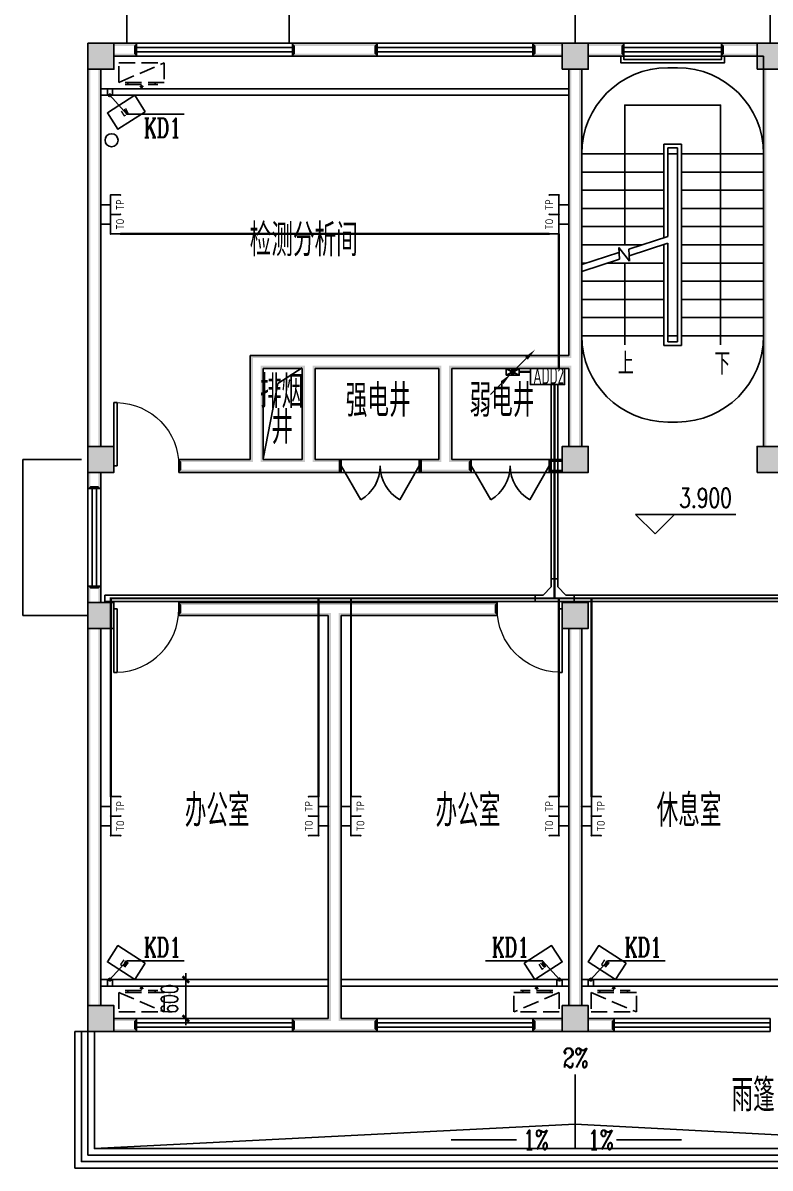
# Model space of a CAD drawing. Extents: x 6250600 to 6678662, y -692028 to -290561.
# Drawn here: x 6490730 to 6502230, y -453028 to -435415 of the extents above; entities that cross this region are included whole.
import ezdxf
from ezdxf.enums import TextEntityAlignment as Align

# ---------------------------------------------------------------- set-up
doc = ezdxf.new("R2010")
doc.units = 0
doc.header["$LTSCALE"] = 1000
doc.header["$MEASUREMENT"] = 0
doc.linetypes.add('DASH', pattern=[0.35, 0.25, -0.1])
doc.layers.get('0').update_dxf_attribs({"linetype": 'CONTINUOUS'})
doc.layers.get('Defpoints').update_dxf_attribs({"linetype": 'CONTINUOUS'})
for name, color, linetype in [('CABLETRAY', 4, 'CONTINUOUS'), ('EQUIP-通讯', 3, 'CONTINUOUS'), ('LWIRE', 4, 'CONTINUOUS'), ('PUB_HATCH', 8, 'CONTINUOUS'), ('TEL_TAB', 7, 'CONTINUOUS'), ('建筑底图', 251, 'CONTINUOUS'), ('电信', 7, 'CONTINUOUS')]:
    doc.layers.add(name, color=color, linetype=linetype)
doc.styles.add('_TCH_AXIS', font='COMPLEX', dxfattribs={"bigfont": 'GBCBIG'})
doc.styles.add('_TCH_DIM', font='SIMPLEX', dxfattribs={"bigfont": 'GBCBIG'})
doc.styles.add('_TCH_DIM_T3_T3', font='SIMPLEX', dxfattribs={"width": 0.705882, "bigfont": 'GBCBIG'})
doc.styles.add('_TCH_LABEL', font='COMPLEX', dxfattribs={"bigfont": 'GBCBIG'})
doc.styles.add('_TEL_DIM', font='sceie.shx', dxfattribs={"width": 0.8, "height": 3.5, "bigfont": 'sceic.shx'})
doc.styles.add('DIM_FONT', font='SIMPLEX', dxfattribs={"width": 0.7, "bigfont": 'GBCBIG'})
doc.styles.add('sceic', font='sceie.shx', dxfattribs={"width": 0.8, "bigfont": 'sceic.shx'})
doc.styles.add('schuco', font='sceie.shx', dxfattribs={"width": 0.7, "bigfont": 'sceic.shx'})
doc.styles.get("Standard").update_dxf_attribs({"font": 'GBENOR', "bigfont": 'GBCBIG'})
doc.dimstyles.new('_TCH_ARCH&&100$TCH&&100', dxfattribs={"dimtxt": 252.875, "dimasz": 100, "dimexe": 250, "dimexo": 300, "dimgap": 122.3125, "dimtad": 1, "dimdec": 0, "dimzin": 0, "dimdsep": 46, "dimtxsty": '_TCH_DIM_T3_T3', "dimblk": 'ARCHTICK', "dimcen": 0.09, "dimclrt": 7, "dimazin": 2, "dimtfac": 1, "dimtdec": 0, "dimtix": 1, "dimtmove": 2, "dimatfit": 3, "dimfxl": 0, "dimtolj": 1, "dimtzin": 0, "dimarcsym": 0})

# ---------------------------------------------------------------- blocks, each defined once
blk = doc.blocks.new('$equip$00001847')
for p, q in [((-0.5, 0.499), (-0.5, 0.999)), ((0.5, 0.999), (0.5, 0.499)), ((0.5, 0.499), (-0.5, 0.499)), ((0, 0.5), (0, 0))]:
    blk.add_line(p, q)
for p in [(-0.5, 0.999), (0.5, 0.999), (-0.5, 0.499), (0, 0), (0.5, 0.499)]:
    blk.add_point(p)
at = {"color": 7, "style": '_TEL_DIM'}
blk.add_attdef('$TEXT$', text='', height=0.4, dxfattribs=at).set_placement((0, 0.999), align=Align.MIDDLE_CENTER)
at = {"color": 7, "style": '_TEL_DIM', "flags": 1}
blk.add_attdef('A', text='', height=0.00002, dxfattribs=at).set_placement((0, 0), align=Align.MIDDLE_CENTER)
blk = doc.blocks.new('$equip$00001867')
for p, q in [((-0.5, 0.499), (-0.5, 0.999)), ((0.5, 0.999), (0.5, 0.499)), ((0.5, 0.499), (-0.5, 0.499)), ((0, 0.5), (0, 0))]:
    blk.add_line(p, q)
for p in [(-0.5, 0.999), (0.5, 0.999), (-0.5, 0.499), (0, 0), (0.5, 0.499)]:
    blk.add_point(p)
at = {"color": 7, "style": '_TEL_DIM'}
blk.add_attdef('$TEXT$', text='', height=0.4, dxfattribs=at).set_placement((0, 0.999), align=Align.MIDDLE_CENTER)
at = {"color": 7, "style": '_TEL_DIM', "flags": 1}
blk.add_attdef('A', text='', height=0.00002, dxfattribs=at).set_placement((0, 0), align=Align.MIDDLE_CENTER)
blk = doc.blocks.new('$TelecSys$00000081')
for p, q in [((0.104, 0.104), (0.104, 0.104)), ((-1.15, -1.15), (-0.55, -0.55)), ((-0.104, -0.104), (-0.104, -0.104))]:
    blk.add_line(p, q)
at = {"const_width": 0.142}
blk.add_lwpolyline([(0.071, 0, 1), (-0.071, 0, 1)], format="xyb", close=True, dxfattribs=at)
blk.add_solid([(-0.62, -0.48), (-0.48, -0.62), (-0.1, -0.1)])
at = {"width": 0.8, "flags": 9}
blk.add_attdef('A', (0, 0), '', height=0.00002, rotation=180, dxfattribs=at)
blk = doc.blocks.new('$TelecSys$00000079')
for p, q in [((0.7, 0.7), (0, 0)), ((0.104, 0.104), (0.104, 0.104)), ((-0.104, -0.104), (-0.104, -0.104))]:
    blk.add_line(p, q)
at = {"const_width": 0.142}
blk.add_lwpolyline([(-0.071, 0, 1), (0.071, 0, 1)], format="xyb", close=True, dxfattribs=at)
blk.add_solid([(0.63, 0.77), (0.77, 0.63), (1.15, 1.15)])
at = {"width": 0.8, "flags": 9}
blk.add_attdef('A', (0, 0), '', height=0.00002, dxfattribs=at)
blk = doc.blocks.new('A$C2E081725')
at = {"linetype": 'DASH'}
for p, q in [((700, 94), (0, 394)), ((600, 64), (100, 64)), ((138, 94), (138, 64)), ((350, 8), (327, 39)), ((350, 49), (350, 0)), ((350, 8), (373, 39)), ((563, 94), (563, 64))]:
    blk.add_line(p, q, dxfattribs=at)
blk.add_lwpolyline([(0, 394), (0, 94), (700, 94), (700, 394)], close=True, dxfattribs=at)
blk = doc.blocks.new('_ArchTick')
at = {"color": 0, "linetype": 'ByBlock', "const_width": 0.4}
blk.add_lwpolyline([(-0.5, -0.5), (0.5, 0.5)], dxfattribs=at)
blk = doc.blocks.new('*D460')
at = {"layer": 'Defpoints', "color": 0, "transparency": 16777216}
for p in [(6492964, -450128), (6493236, -450128), (6492964, -450728)]:
    blk.add_point(p, dxfattribs=at)
at = {"layer": '建筑底图', "color": 0, "lineweight": -2, "transparency": 16777216}
for p, q in [((6493236, -450128), (6493236, -450028)), ((6493236, -450728), (6493236, -450128)), ((6493264, -450128), (6493486, -450128)), ((6493236, -450728), (6493236, -450828)), ((6493264, -450728), (6493486, -450728))]:
    blk.add_line(p, q, dxfattribs=at)
at = {"layer": '建筑底图', "color": 0, "lineweight": -2, "transparency": 16777216, "xscale": 100, "yscale": 100, "zscale": 100}
for p, rotation in [((6493236, -450128), 270), ((6493236, -450728), 90)]:
    blk.add_blockref('_ArchTick', p, dxfattribs=dict(at, rotation=rotation))
at = {"layer": '建筑底图', "color": 7, "transparency": 16777216, "insert": (6492987, -450428), "char_height": 252.9, "attachment_point": 5, "rotation": 90, "style": '_TCH_DIM_T3_T3'}
blk.add_mtext('\\A1;600', dxfattribs=at)
blk = doc.blocks.new('$TCHSYS$WIN2D')
for p, q in [((-0.5, 0.5), (0.5, 0.5)), ((-0.5, 0.5), (-0.5, -0.5)), ((0.5, 0.5), (0.5, -0.5)), ((0.5, 0.167), (-0.5, 0.167)), ((0.5, -0.167), (-0.5, -0.167)), ((-0.5, -0.5), (0.5, -0.5))]:
    blk.add_line(p, q)
blk = doc.blocks.new('_FZH')
blk.add_lwpolyline([(-0.5, -0.5), (0.5, -0.5), (0.5, 0.5), (-0.5, 0.5)], close=True)
at = {"layer": 'PUB_HATCH'}
blk.add_solid([(-0.5, -0.5), (0.5, -0.5), (-0.5, 0.5), (0.5, 0.5)], dxfattribs=at)
blk = doc.blocks.new('$WINLIB2D$00000001')
at = {"color": 0}
for points in [[(-0.5, 0.5), (-0.5, -0.5)], [(-0.5, 0.5), (0.5, 0.5)], [(0.5, -0.5), (0.5, 0.5)], [(0.5, 0.1667), (-0.5, 0.1667)], [(0.5, -0.1667), (-0.5, -0.1667)], [(-0.5, -0.5), (0.5, -0.5)]]:
    blk.add_lwpolyline(points, dxfattribs=at)
blk = doc.blocks.new('$DorLib2D$00000231')
at = {"color": 0}
for p, q in [((-0.5, 0), (-0.25, 0.433)), ((0.5, 0), (0.25, 0.433))]:
    blk.add_line(p, q, dxfattribs=at)
for centre, start, end in [((-0.5, 0), 0, 60), ((0.5, 0), 120, 180)]:
    blk.add_arc(centre, 0.5, start, end, dxfattribs=at)
blk = doc.blocks.new('$DorLib2D$00000001')
for p, q in [((0.45, 0.975), (0.5, 0.975)), ((0.45, 0), (0.45, 0.975)), ((0.5, 0), (0.5, 0.975)), ((0.5, 0), (0.45, 0))]:
    blk.add_line(p, q)
at = {"lineweight": 13}
blk.add_arc((0.475, 0), 0.975, 91.4693, 180, dxfattribs=at)

msp = doc.modelspace()

# ---------------------------------------------------------------- hatches: boundary and pattern name
at = {"layer": '建筑底图'}
for points in [[(6492129.9, -435728.5), (6491729.9, -435728.5), (6491769.9, -435768.5), (6492089.9, -435768.5)], [(6491729.9, -435728.5), (6491729.9, -436128.5), (6491769.9, -436088.5), (6491769.9, -435768.5)], [(6492129.9, -436128.5), (6492129.9, -435728.5), (6492089.9, -435768.5), (6492089.9, -436088.5)], [(6492129.9, -435728.5), (6492129.9, -435768.5), (6492439.9, -435768.5), (6492479.9, -435728.5)], [(6492479.9, -435928.5), (6492479.9, -435728.5), (6492439.9, -435768.5), (6492439.9, -435888.5)], [(6496180.2, -435728.5), (6494879.9, -435728.5), (6494919.9, -435768.5), (6496140.2, -435768.5)], [(6494879.9, -435728.5), (6494879.9, -435928.5), (6494919.9, -435888.5), (6494919.9, -435768.5)], [(6496180.2, -435928.5), (6496180.2, -435728.5), (6496140.2, -435768.5), (6496140.2, -435888.5)], [(6499029.9, -435768.5), (6499029.9, -435728.5), (6498580.2, -435728.5), (6498620.2, -435768.5)], [(6498580.2, -435728.5), (6498580.2, -435928.5), (6498620.2, -435888.5), (6498620.2, -435768.5)], [(6499429.9, -435728.5), (6499029.9, -435728.5), (6499069.9, -435768.5), (6499389.9, -435768.5)], [(6499029.9, -435728.5), (6499029.9, -436128.5), (6499069.9, -436088.5), (6499069.9, -435768.5)], [(6499429.9, -436128.5), (6499429.9, -435728.5), (6499389.9, -435768.5), (6499389.9, -436088.5)], [(6499429.9, -435728.5), (6499429.9, -435768.5), (6499939.9, -435768.5), (6499979.9, -435728.5)], [(6499979.9, -435928.5), (6499979.9, -435728.5), (6499939.9, -435768.5), (6499939.9, -435888.5)], [(6502029.9, -435768.5), (6502029.9, -435728.5), (6501479.9, -435728.5), (6501519.9, -435768.5)], [(6501479.9, -435728.5), (6501479.9, -435928.5), (6501519.9, -435888.5), (6501519.9, -435768.5)], [(6502429.9, -435728.5), (6502029.9, -435728.5), (6502069.9, -435768.5), (6502389.9, -435768.5)], [(6502029.9, -435728.5), (6502029.9, -436128.5), (6502069.9, -436088.5), (6502069.9, -435768.5)], [(6492129.9, -435888.5), (6492129.9, -435928.5), (6492479.9, -435928.5), (6492439.9, -435888.5)], [(6494879.9, -435928.5), (6496180.2, -435928.5), (6496140.2, -435888.5), (6494919.9, -435888.5)], [(6499029.9, -435928.5), (6499029.9, -435888.5), (6498620.2, -435888.5), (6498580.2, -435928.5)], [(6499429.9, -435888.5), (6499429.9, -435928.5), (6499979.9, -435928.5), (6499939.9, -435888.5)], [(6502029.9, -435928.5), (6502029.9, -435888.5), (6501519.9, -435888.5), (6501479.9, -435928.5)], [(6491729.9, -436128.5), (6492129.9, -436128.5), (6492089.9, -436088.5), (6491769.9, -436088.5)], [(6499029.9, -436128.5), (6499429.9, -436128.5), (6499389.9, -436088.5), (6499069.9, -436088.5)], [(6502029.9, -436128.5), (6502429.9, -436128.5), (6502389.9, -436088.5), (6502069.9, -436088.5)], [(6491769.9, -436128.5), (6491729.9, -436128.5), (6491729.9, -441928.5), (6491769.9, -441928.5)], [(6491929.9, -436128.5), (6491889.9, -436128.5), (6491889.9, -441928.5), (6491929.9, -441928.5)], [(6499169.9, -436128.5), (6499129.9, -436128.5), (6499129.9, -440528.4), (6499169.9, -440568.4)], [(6499329.9, -436128.5), (6499289.9, -436128.5), (6499289.9, -440628.4), (6499329.9, -440628.4)], [(6502169.9, -436128.5), (6502129.9, -436128.5), (6502129.9, -439528.5), (6502169.9, -439528.5)], [(6502129.9, -441928.5), (6502169.9, -441928.5), (6502169.9, -439528.5), (6502129.9, -439528.5)], [(6494229.9, -440528.4), (6494229.9, -442128.5), (6494269.9, -442168.5), (6494269.9, -440568.4)], [(6494229.9, -440528.4), (6495129.9, -440528.4), (6495129.9, -440568.4), (6494269.9, -440568.4)], [(6495129.9, -440528.4), (6497229.9, -440528.4), (6497229.9, -440568.4), (6495129.9, -440568.4)], [(6497229.9, -440528.4), (6499129.9, -440528.4), (6499169.9, -440568.4), (6497229.9, -440568.4)], [(6499289.9, -441928.5), (6499329.9, -441928.5), (6499329.9, -440628.4), (6499289.9, -440628.4)], [(6494429.9, -440728.4), (6494429.9, -442128.5), (6494389.9, -442168.5), (6494389.9, -440688.4)], [(6494429.9, -440728.4), (6495029.9, -440728.4), (6495069.9, -440688.4), (6494389.9, -440688.4)], [(6495029.9, -440728.4), (6495029.9, -442128.5), (6495069.9, -442168.5), (6495069.9, -440688.4)], [(6495229.9, -440728.4), (6497129.9, -440728.4), (6497169.9, -440688.4), (6495189.9, -440688.4)], [(6495229.9, -440728.4), (6495229.9, -442128.5), (6495189.9, -442168.5), (6495189.9, -440688.4)], [(6497129.9, -440728.4), (6497129.9, -442128.5), (6497169.9, -442168.5), (6497169.9, -440688.4)], [(6497329.9, -440728.4), (6499129.9, -440728.4), (6499169.9, -440688.4), (6497289.9, -440688.4)], [(6497329.9, -440728.4), (6497329.9, -442128.5), (6497289.9, -442168.5), (6497289.9, -440688.4)], [(6499129.9, -441928.5), (6499169.9, -441928.5), (6499169.9, -440688.4), (6499129.9, -440728.4)], [(6492129.9, -441928.5), (6491729.9, -441928.5), (6491769.9, -441968.5), (6492089.9, -441968.5)], [(6491729.9, -441928.5), (6491729.9, -442328.5), (6491769.9, -442288.5), (6491769.9, -441968.5)], [(6492129.9, -442328.5), (6492129.9, -441928.5), (6492089.9, -441968.5), (6492089.9, -442288.5)], [(6499429.9, -441928.5), (6499029.9, -441928.5), (6499069.9, -441968.5), (6499389.9, -441968.5)], [(6499029.9, -441928.5), (6499029.9, -442328.5), (6499069.9, -442288.5), (6499069.9, -441968.5)], [(6499429.9, -442328.5), (6499429.9, -441928.5), (6499389.9, -441968.5), (6499389.9, -442288.5)], [(6502429.9, -441928.5), (6502029.9, -441928.5), (6502069.9, -441968.5), (6502389.9, -441968.5)], [(6502029.9, -441928.5), (6502029.9, -442328.5), (6502069.9, -442288.5), (6502069.9, -441968.5)], [(6494029.9, -442128.5), (6493129.9, -442128.5), (6493169.9, -442168.5), (6494029.9, -442168.5)], [(6493129.9, -442128.5), (6493129.9, -442328.5), (6493169.9, -442288.5), (6493169.9, -442168.5)], [(6494229.9, -442128.5), (6494029.9, -442128.5), (6494029.9, -442168.5), (6494269.9, -442168.5)], [(6495029.9, -442128.5), (6494429.9, -442128.5), (6494389.9, -442168.5), (6495069.9, -442168.5)], [(6495630, -442128.5), (6495229.9, -442128.5), (6495189.9, -442168.5), (6495630, -442168.5)], [(6495630, -442328.5), (6495630, -442128.5), (6495590, -442128.5), (6495590, -442328.5)], [(6497129.9, -442128.5), (6496830, -442128.5), (6496830, -442168.5), (6497169.9, -442168.5)], [(6496830, -442328.5), (6496830, -442128.5), (6496870, -442128.5), (6496870, -442328.5)], [(6497630, -442128.5), (6497329.9, -442128.5), (6497289.9, -442168.5), (6497590, -442168.5)], [(6497630, -442328.5), (6497630, -442128.5), (6497590, -442168.5), (6497590, -442288.5)], [(6499029.9, -442168.5), (6499029.9, -442128.5), (6498830, -442128.5), (6498870, -442168.5)], [(6498830, -442128.5), (6498830, -442328.5), (6498870, -442288.5), (6498870, -442168.5)], [(6491729.9, -442328.5), (6492129.9, -442328.5), (6492089.9, -442288.5), (6491769.9, -442288.5)], [(6491769.9, -442328.5), (6491729.9, -442328.5), (6491729.9, -442578.5), (6491769.9, -442538.5)], [(6491929.9, -442328.5), (6491889.9, -442328.5), (6491889.9, -442538.5), (6491929.9, -442578.5)], [(6493129.9, -442328.5), (6494029.9, -442328.5), (6494029.9, -442288.5), (6493169.9, -442288.5)], [(6494329.9, -442328.5), (6494029.9, -442328.5), (6494029.9, -442288.5), (6494329.9, -442288.5)], [(6495129.9, -442328.5), (6494329.9, -442328.5), (6494329.9, -442288.5), (6495129.9, -442288.5)], [(6495630, -442328.5), (6495129.9, -442328.5), (6495129.9, -442288.5), (6495630, -442288.5)], [(6497229.9, -442328.5), (6496830, -442328.5), (6496830, -442288.5), (6497229.9, -442288.5)], [(6497229.9, -442328.5), (6497630, -442328.5), (6497590, -442288.5), (6497229.9, -442288.5)], [(6499029.9, -442328.5), (6499029.9, -442288.5), (6498870, -442288.5), (6498830, -442328.5)], [(6499029.9, -442328.5), (6499429.9, -442328.5), (6499389.9, -442288.5), (6499069.9, -442288.5)], [(6502029.9, -442328.5), (6502429.9, -442328.5), (6502389.9, -442288.5), (6502069.9, -442288.5)], [(6491729.9, -442578.5), (6491929.9, -442578.5), (6491889.9, -442538.5), (6491769.9, -442538.5)], [(6491929.9, -444078.5), (6491729.9, -444078.5), (6491769.9, -444118.5), (6491889.9, -444118.5)], [(6491729.9, -444328.5), (6491769.9, -444328.5), (6491769.9, -444118.5), (6491729.9, -444078.5)], [(6491889.9, -444328.5), (6491929.9, -444328.5), (6491929.9, -444078.5), (6491889.9, -444118.5)], [(6492129.9, -444328.5), (6491729.9, -444328.5), (6491769.9, -444368.5), (6492089.9, -444368.5)], [(6491729.9, -444328.5), (6491729.9, -444728.5), (6491769.9, -444688.5), (6491769.9, -444368.5)], [(6492129.9, -444728.5), (6492129.9, -444328.5), (6492089.9, -444368.5), (6492089.9, -444688.5)], [(6495529.9, -444328.5), (6493129.9, -444328.5), (6493169.9, -444368.5), (6495529.9, -444368.5)], [(6493129.9, -444328.5), (6493129.9, -444528.5), (6493169.9, -444488.5), (6493169.9, -444368.5)], [(6498029.9, -444328.5), (6495529.9, -444328.5), (6495529.9, -444368.5), (6497989.9, -444368.5)], [(6498029.9, -444528.5), (6498029.9, -444328.5), (6497989.9, -444368.5), (6497989.9, -444488.5)], [(6499429.9, -444328.5), (6499029.9, -444328.5), (6499069.9, -444368.5), (6499389.9, -444368.5)], [(6499029.9, -444328.5), (6499029.9, -444728.5), (6499069.9, -444688.5), (6499069.9, -444368.5)], [(6499429.9, -444728.5), (6499429.9, -444328.5), (6499389.9, -444368.5), (6499389.9, -444688.5)], [(6493129.9, -444528.5), (6495429.9, -444528.5), (6495469.9, -444488.5), (6493169.9, -444488.5)], [(6495429.9, -444528.5), (6495429.9, -450728.5), (6495469.9, -450768.5), (6495469.9, -444488.5)], [(6495629.9, -444528.5), (6498029.9, -444528.5), (6497989.9, -444488.5), (6495589.9, -444488.5)], [(6495629.9, -444528.5), (6495629.9, -450728.5), (6495589.9, -450768.5), (6495589.9, -444488.5)], [(6491729.9, -444728.5), (6492129.9, -444728.5), (6492089.9, -444688.5), (6491769.9, -444688.5)], [(6491769.9, -444728.5), (6491729.9, -444728.5), (6491729.9, -450528.5), (6491769.9, -450528.5)], [(6491929.9, -444728.5), (6491889.9, -444728.5), (6491889.9, -450528.5), (6491929.9, -450528.5)], [(6499029.9, -444728.5), (6499429.9, -444728.5), (6499389.9, -444688.5), (6499069.9, -444688.5)], [(6499129.9, -450528.5), (6499169.9, -450528.5), (6499169.9, -444728.5), (6499129.9, -444728.5)], [(6499289.9, -450528.5), (6499329.9, -450528.5), (6499329.9, -444728.5), (6499289.9, -444728.5)], [(6492129.9, -450528.5), (6491729.9, -450528.5), (6491769.9, -450568.5), (6492089.9, -450568.5)], [(6491729.9, -450528.5), (6491729.9, -450928.5), (6491769.9, -450888.5), (6491769.9, -450568.5)], [(6492129.9, -450928.5), (6492129.9, -450528.5), (6492089.9, -450568.5), (6492089.9, -450888.5)], [(6499429.9, -450528.5), (6499029.9, -450528.5), (6499069.9, -450568.5), (6499389.9, -450568.5)], [(6499029.9, -450528.5), (6499029.9, -450928.5), (6499069.9, -450888.5), (6499069.9, -450568.5)], [(6499429.9, -450928.5), (6499429.9, -450528.5), (6499389.9, -450568.5), (6499389.9, -450888.5)], [(6491729.9, -450928.5), (6492129.9, -450928.5), (6492089.9, -450888.5), (6491769.9, -450888.5)], [(6492129.9, -450728.5), (6492129.9, -450768.5), (6492439.9, -450768.5), (6492479.9, -450728.5)], [(6492129.9, -450888.5), (6492129.9, -450928.5), (6492479.9, -450928.5), (6492439.9, -450888.5)], [(6492479.9, -450928.5), (6492479.9, -450728.5), (6492439.9, -450768.5), (6492439.9, -450888.5)], [(6495429.9, -450728.5), (6494879.9, -450728.5), (6494919.9, -450768.5), (6495469.9, -450768.5)], [(6494879.9, -450728.5), (6494879.9, -450928.5), (6494919.9, -450888.5), (6494919.9, -450768.5)], [(6494879.9, -450928.5), (6495529.9, -450928.5), (6495529.9, -450888.5), (6494919.9, -450888.5)], [(6495529.9, -450928.5), (6496179.9, -450928.5), (6496139.9, -450888.5), (6495529.9, -450888.5)], [(6496179.9, -450728.5), (6495629.9, -450728.5), (6495589.9, -450768.5), (6496139.9, -450768.5)], [(6496179.9, -450928.5), (6496179.9, -450728.5), (6496139.9, -450768.5), (6496139.9, -450888.5)], [(6499029.9, -450768.5), (6499029.9, -450728.5), (6498579.9, -450728.5), (6498619.9, -450768.5)], [(6498579.9, -450728.5), (6498579.9, -450928.5), (6498619.9, -450888.5), (6498619.9, -450768.5)], [(6499029.9, -450928.5), (6499029.9, -450888.5), (6498619.9, -450888.5), (6498579.9, -450928.5)], [(6499029.9, -450928.5), (6499429.9, -450928.5), (6499389.9, -450888.5), (6499069.9, -450888.5)], [(6499429.9, -450728.5), (6499429.9, -450768.5), (6499789.9, -450768.5), (6499829.9, -450728.5)], [(6499429.9, -450888.5), (6499429.9, -450928.5), (6499829.9, -450928.5), (6499789.9, -450888.5)], [(6499829.9, -450928.5), (6499829.9, -450728.5), (6499789.9, -450768.5), (6499789.9, -450888.5)]]:
    msp.add_hatch(color=256, dxfattribs=at).paths.add_polyline_path(points)

# ---------------------------------------------------------------- linework, layer by layer
at = {"color": 2}
for p, q in [((6498169.8, -440733.4), (6498369.8, -440833.4)), ((6498369.8, -440733.4), (6498169.8, -440833.4))]:
    msp.add_line(p, q, dxfattribs=at)
msp.add_lwpolyline([(6498169.8, -440833.4), (6498169.8, -440733.4), (6498369.8, -440733.4), (6498369.8, -440833.4)], close=True, dxfattribs=at)
msp.add_lwpolyline([(6499067.8, -440728.4), (6499067.8, -440977.5), (6498541.3, -440977.5), (6498541.3, -440728.4)], close=True)
at = {"layer": 'CABLETRAY'}
for p, q in [((6498861.7, -443965), (6498861.7, -440977.5)), ((6498861.7, -440977.5), (6498961.7, -440977.5)), ((6498961.7, -440977.5), (6498961.7, -443965)), ((6498961.7, -443965), (6498861.7, -443965)), ((6498861.7, -444090), (6498861.7, -443965)), ((6498861.7, -443965), (6498961.7, -443965)), ((6498961.7, -443965), (6498961.7, -444090)), ((6498736.7, -444215), (6498861.7, -444090)), ((6498961.7, -444090), (6499086.7, -444215)), ((6491988.7, -444315), (6491988.7, -444215)), ((6491988.7, -444215), (6498611.7, -444215)), ((6498611.7, -444315), (6491988.7, -444315)), ((6498611.7, -444215), (6498611.7, -444315)), ((6498611.7, -444315), (6498611.7, -444215)), ((6498611.7, -444215), (6498736.7, -444215)), ((6499211.7, -444315), (6498611.7, -444315)), ((6499086.7, -444215), (6499211.7, -444215)), ((6499211.7, -444315), (6499211.7, -444215)), ((6499211.7, -444215), (6513635.2, -444215)), ((6499211.7, -444215), (6499211.7, -444315)), ((6513635.2, -444315), (6499211.7, -444315))]:
    msp.add_line(p, q, dxfattribs=at)
at = {"layer": '建筑底图'}
for p, q in [((6492329.9, -435728.5), (6492329.9, -434728.5)), ((6494829.9, -435728.5), (6494829.9, -434728.5)), ((6499229.9, -435728.5), (6499229.9, -434728.5)), ((6502229.9, -435728.5), (6502229.9, -434728.5)), ((6492479.9, -435728.5), (6492129.9, -435728.5)), ((6492479.9, -435928.5), (6492479.9, -435728.5)), ((6496180.2, -435728.5), (6494879.9, -435728.5)), ((6494879.9, -435728.5), (6494879.9, -435928.5)), ((6496180.2, -435928.5), (6496180.2, -435728.5)), ((6499029.9, -435728.5), (6498580.2, -435728.5)), ((6498580.2, -435728.5), (6498580.2, -435928.5)), ((6499979.9, -435728.5), (6499429.9, -435728.5)), ((6499979.9, -435928.5), (6499979.9, -435728.5)), ((6502029.9, -435728.5), (6501479.9, -435728.5)), ((6501479.9, -435728.5), (6501479.9, -435928.5)), ((6492129.9, -435928.5), (6492479.9, -435928.5)), ((6494879.9, -435928.5), (6496180.2, -435928.5)), ((6498580.2, -435928.5), (6499029.9, -435928.5)), ((6502129.9, -435928.5), (6499429.9, -435928.5)), ((6499429.9, -435928.5), (6499979.9, -435928.5)), ((6502029.9, -435928.5), (6499429.9, -435928.5)), ((6501479.9, -435928.5), (6502029.9, -435928.5)), ((6502129.9, -437328.5), (6502129.9, -435928.5)), ((6500654.9, -436103.5), (6500804.9, -436103.5)), ((6491729.9, -441928.5), (6491729.9, -436128.5)), ((6491929.9, -441928.5), (6491929.9, -436128.5)), ((6499129.9, -440528.4), (6499129.9, -436128.5)), ((6499329.9, -436128.5), (6499329.9, -437328.5)), ((6499329.9, -440628.4), (6499329.9, -436128.5)), ((6499329.9, -436128.5), (6499329.9, -437428.5)), ((6502129.9, -439528.5), (6502129.9, -436128.5)), ((6502129.9, -437428.5), (6502129.9, -436128.5)), ((6491929.9, -436428.5), (6499129.9, -436428.5)), ((6491929.9, -436428.5), (6499129.9, -436428.5)), ((6491929.9, -436528.5), (6499129.9, -436528.5)), ((6491929.9, -436528.5), (6499129.9, -436528.5)), ((6500594.9, -438719.5), (6500594.9, -437278.5)), ((6500594.9, -437278.5), (6500864.9, -437278.5)), ((6500654.9, -438700), (6500654.9, -437338.5)), ((6500654.9, -437338.5), (6500804.9, -437338.5)), ((6500804.9, -437338.5), (6500804.9, -440318.5)), ((6500864.9, -437278.5), (6500864.9, -440378.5)), ((6499329.9, -439131.8), (6499329.9, -437428.5)), ((6499329.9, -437428.5), (6500594.9, -437428.5)), ((6499329.9, -437428.5), (6500594.9, -437428.5)), ((6500654.9, -438700), (6500654.9, -437428.5)), ((6500654.9, -437428.5), (6500804.9, -437428.5)), ((6500804.9, -437428.5), (6500804.9, -440228.5)), ((6502129.9, -437428.5), (6500864.9, -437428.5)), ((6500864.9, -437428.5), (6502129.9, -437428.5)), ((6502129.9, -437428.5), (6502129.9, -440228.5)), ((6499329.9, -437708.5), (6500594.9, -437708.5)), ((6502129.9, -437708.5), (6500864.9, -437708.5)), ((6499329.9, -437988.5), (6500594.9, -437988.5)), ((6502129.9, -437988.5), (6500864.9, -437988.5)), ((6499329.9, -438268.5), (6500594.9, -438268.5)), ((6502129.9, -438268.5), (6500864.9, -438268.5)), ((6499329.9, -438548.5), (6500594.9, -438548.5)), ((6502129.9, -438548.5), (6500864.9, -438548.5)), ((6500056.1, -438895.1), (6500654.9, -438700)), ((6499329.9, -438828.5), (6500260.6, -438828.5)), ((6499909.7, -439048), (6499900.2, -438869.8)), ((6499900.2, -438869.8), (6500066, -439081.6)), ((6500066, -439081.6), (6500056.1, -438895.1)), ((6500061.6, -438998.5), (6500654.9, -438805.1)), ((6500583.3, -438828.5), (6500594.9, -438828.5)), ((6500594.9, -440378.5), (6500594.9, -438824.7)), ((6500654.9, -440228.5), (6500654.9, -438805.1)), ((6500654.9, -440318.5), (6500654.9, -438805.1)), ((6502129.9, -438828.5), (6500864.9, -438828.5)), ((6499329.9, -439131.8), (6499904.2, -438944.6)), ((6499329.9, -439668.5), (6499329.9, -438945.9)), ((6499329.9, -439237), (6499909.7, -439048)), ((6499329.9, -439108.5), (6499401.4, -439108.5)), ((6499329.9, -440228.5), (6499329.9, -439237)), ((6499724.2, -439108.5), (6500594.9, -439108.5)), ((6502129.9, -439108.5), (6500864.9, -439108.5)), ((6499329.9, -439388.5), (6500594.9, -439388.5)), ((6502129.9, -439388.5), (6500864.9, -439388.5)), ((6502129.9, -441928.5), (6502129.9, -439528.5)), ((6499329.9, -439668.5), (6500594.9, -439668.5)), ((6502129.9, -439668.5), (6500864.9, -439668.5)), ((6499329.9, -439948.5), (6500594.9, -439948.5)), ((6502129.9, -439948.5), (6500864.9, -439948.5)), ((6499329.9, -440228.5), (6500594.9, -440228.5)), ((6500654.9, -440228.5), (6500804.9, -440228.5)), ((6500804.9, -440318.5), (6500654.9, -440318.5)), ((6502129.9, -440228.5), (6500864.9, -440228.5)), ((6500864.9, -440378.5), (6500594.9, -440378.5)), ((6494229.9, -440528.4), (6494229.9, -442128.5)), ((6494229.9, -440528.4), (6495129.9, -440528.4)), ((6495129.9, -440528.4), (6497229.9, -440528.4)), ((6497229.9, -440528.4), (6499129.9, -440528.4)), ((6499329.9, -441928.5), (6499329.9, -440628.4)), ((6494429.9, -440728.4), (6494429.9, -442128.5)), ((6494429.9, -440728.4), (6495029.9, -440728.4)), ((6495029.9, -440728.4), (6495029.9, -442128.5)), ((6495229.9, -440728.4), (6497129.9, -440728.4)), ((6495229.9, -440728.4), (6495229.9, -442128.5)), ((6497129.9, -440728.4), (6497129.9, -442128.5)), ((6497329.9, -440728.4), (6499129.9, -440728.4)), ((6497329.9, -440728.4), (6497329.9, -442128.5)), ((6499129.9, -441928.5), (6499129.9, -440728.4)), ((6500654.9, -441553.5), (6500804.9, -441553.5)), ((6490729.9, -444528.5), (6490729.9, -442128.5)), ((6491629.9, -442128.5), (6490729.9, -442128.5)), ((6494029.9, -442128.5), (6493129.9, -442128.5)), ((6493129.9, -442128.5), (6493129.9, -442328.5)), ((6494229.9, -442128.5), (6494029.9, -442128.5)), ((6495029.9, -442128.5), (6494429.9, -442128.5)), ((6495630, -442128.5), (6495229.9, -442128.5)), ((6495630, -442128.5), (6496830, -442128.5)), ((6495630, -442328.5), (6495630, -442128.5)), ((6497129.9, -442128.5), (6496830, -442128.5)), ((6496830, -442328.5), (6496830, -442128.5)), ((6497630, -442128.5), (6497329.9, -442128.5)), ((6497630, -442128.5), (6498830, -442128.5)), ((6497630, -442328.5), (6497630, -442128.5)), ((6499029.9, -442128.5), (6498830, -442128.5)), ((6498830, -442128.5), (6498830, -442328.5)), ((6491729.9, -442328.5), (6491729.9, -442578.5)), ((6491929.9, -442578.5), (6491929.9, -442328.5)), ((6493129.9, -442328.5), (6494029.9, -442328.5)), ((6494329.9, -442328.5), (6494029.9, -442328.5)), ((6495129.9, -442328.5), (6494329.9, -442328.5)), ((6495630, -442328.5), (6495129.9, -442328.5)), ((6495630, -442328.5), (6496830, -442328.5)), ((6497229.9, -442328.5), (6496830, -442328.5)), ((6497229.9, -442328.5), (6497630, -442328.5)), ((6497630, -442328.5), (6498830, -442328.5)), ((6498830, -442328.5), (6499029.9, -442328.5)), ((6491729.9, -442578.5), (6491929.9, -442578.5)), ((6500460.7, -443274.3), (6500160.7, -442974.3)), ((6500160.7, -442974.3), (6501700.9, -442974.3)), ((6500460.7, -443274.3), (6500760.7, -442974.3)), ((6491929.9, -444078.5), (6491729.9, -444078.5)), ((6491729.9, -444078.5), (6491729.9, -444328.5)), ((6491929.9, -444328.5), (6491929.9, -444078.5)), ((6495529.9, -444328.5), (6493129.9, -444328.5)), ((6493129.9, -444328.5), (6493129.9, -444528.5)), ((6498029.9, -444328.5), (6495529.9, -444328.5)), ((6498029.9, -444528.5), (6498029.9, -444328.5)), ((6491729.9, -444528.5), (6490729.9, -444528.5)), ((6491629.9, -444528.5), (6490729.9, -444528.5)), ((6493129.9, -444528.5), (6495429.9, -444528.5)), ((6495429.9, -444528.5), (6495429.9, -450728.5)), ((6495629.9, -444528.5), (6498029.9, -444528.5)), ((6495629.9, -444528.5), (6495629.9, -450728.5)), ((6491729.9, -450528.5), (6491729.9, -444728.5)), ((6491929.9, -450528.5), (6491929.9, -444728.5)), ((6499129.9, -444728.5), (6499129.9, -450528.5)), ((6499329.9, -444728.5), (6499329.9, -450528.5)), ((6491929.9, -450128.5), (6495429.9, -450128.5)), ((6495629.9, -450128.5), (6499129.9, -450128.5)), ((6499329.9, -450128.5), (6502729.9, -450128.5)), ((6491929.9, -450228.5), (6495429.9, -450228.5)), ((6495629.9, -450228.5), (6499129.9, -450228.5)), ((6499329.9, -450228.5), (6502729.9, -450228.5)), ((6492479.9, -450728.5), (6492129.9, -450728.5)), ((6492479.9, -450928.5), (6492479.9, -450728.5)), ((6495429.9, -450728.5), (6494879.9, -450728.5)), ((6494879.9, -450728.5), (6494879.9, -450928.5)), ((6496179.9, -450728.5), (6495629.9, -450728.5)), ((6496179.9, -450928.5), (6496179.9, -450728.5)), ((6499029.9, -450728.5), (6498579.9, -450728.5)), ((6498579.9, -450728.5), (6498579.9, -450928.5)), ((6499829.9, -450728.5), (6499429.9, -450728.5)), ((6499829.9, -450928.5), (6499829.9, -450728.5)), ((6491729.9, -450928.5), (6491529.9, -450928.5)), ((6492129.9, -450928.5), (6492479.9, -450928.5)), ((6494879.9, -450928.5), (6495529.9, -450928.5)), ((6495529.9, -450928.5), (6496179.9, -450928.5)), ((6498579.9, -450928.5), (6499029.9, -450928.5)), ((6499429.9, -450928.5), (6499829.9, -450928.5)), ((6491829.9, -452728.5), (6499229.9, -452355.3)), ((6499229.9, -452355.3), (6499229.9, -452728.5)), ((6499229.9, -452355.3), (6506429.9, -452728.5))]:
    msp.add_line(p, q, dxfattribs=at)
for points in [[(6499929.9, -435928.5), (6499929.9, -436028.5), (6501529.9, -436028.5), (6501529.9, -435928.5)], [(6499979.9, -435928.5), (6499979.9, -435978.5), (6501479.9, -435978.5), (6501479.9, -435928.5)], [(6493212.5, -436818.4), (6492331.5, -436818.4), (6492069.9, -436528.5)], [(6501467.4, -440368.5), (6501467.4, -436678.5), (6499992.4, -436678.5), (6499992.4, -438828.5), (6499992.4, -438528.5)], [(6499992.4, -440368.5), (6499992.4, -439108.5), (6499992.4, -439408.5)], [(6494429.9, -442118.9), (6494655.2, -440961.9), (6495029.9, -440718.8)], [(6493212.5, -449838.6), (6492331.5, -449838.6), (6492069.9, -450128.5)], [(6497847.2, -449838.6), (6498728.3, -449838.6), (6498989.9, -450128.5)], [(6500612.5, -449838.6), (6499731.5, -449838.6), (6499469.9, -450128.5)], [(6491529.9, -450928.5), (6491529.9, -453028.5), (6510029.9, -453028.5), (6510029.9, -450928.5)], [(6491629.9, -450928.5), (6491629.9, -452928.5), (6509929.9, -452928.5), (6509929.9, -450928.5)], [(6491729.9, -450928.5), (6491729.9, -452828.5), (6509829.9, -452828.5), (6509829.9, -450928.5)], [(6491829.9, -450928.5), (6491829.9, -452728.5), (6509729.9, -452728.5), (6509729.9, -450928.5)], [(6499229.9, -451587.7), (6499229.9, -452155.3), (6499229.9, -452355.3)], [(6498325.3, -452592.2), (6497622.6, -452592.2), (6497322.6, -452592.2)], [(6499863.2, -452592.2), (6500565.9, -452592.2), (6500865.9, -452592.2)]]:
    msp.add_lwpolyline(points, dxfattribs=at)
for points in [[(6492109.9, -436428.5), (6492029.9, -436428.5), (6492029.9, -436528.5), (6492109.9, -436528.5)], [(6492612.7, -436780.9), (6492450.6, -436528.5), (6492029.9, -436798.7), (6492192, -437051.1)], [(6492612.7, -449876.1), (6492450.6, -450128.5), (6492029.9, -449858.2), (6492192, -449605.8)], [(6498447.1, -449876.1), (6498609.2, -450128.5), (6499029.9, -449858.2), (6498867.7, -449605.8)], [(6500012.7, -449876.1), (6499850.6, -450128.5), (6499429.9, -449858.2), (6499592, -449605.8)], [(6492109.9, -450228.5), (6492029.9, -450228.5), (6492029.9, -450128.5), (6492109.9, -450128.5)], [(6498949.9, -450228.5), (6499029.9, -450228.5), (6499029.9, -450128.5), (6498949.9, -450128.5)], [(6499509.9, -450228.5), (6499429.9, -450228.5), (6499429.9, -450128.5), (6499509.9, -450128.5)]]:
    msp.add_lwpolyline(points, close=True, dxfattribs=at)
for points in [[(6492083.3, -436543.3, 1), (6492056.5, -436513.6, 1)], [(6492083.3, -450113.6, 1), (6492056.5, -450143.3, 1)], [(6498976.5, -450113.6, 1), (6499003.3, -450143.3, 1)], [(6499483.3, -450113.6, 1), (6499456.5, -450143.3, 1)]]:
    msp.add_lwpolyline(points, format="xyb", close=True, dxfattribs=at)
msp.add_circle((6492094.2, -437219.1), 100, dxfattribs=at)
for centre, start, end in [((6500654.9, -437428.5), 90, 180), ((6500804.9, -437428.5), 0, 90), ((6500654.9, -440228.5), 180, 270), ((6500804.9, -440228.5), 270, 360)]:
    msp.add_arc(centre, 1325, start, end, dxfattribs=at)
at = {"layer": '电信', "color": 4, "const_width": 35}
for points in [[(6498830.2, -438661), (6492229.6, -438661)], [(6498980.2, -440728.4), (6498980.2, -438661)], [(6498369.8, -440783.4), (6498541.3, -440783.4)], [(6498911.7, -444265), (6498911.7, -440977.5)], [(6492083.3, -447316.6), (6492083.3, -444265), (6513635.2, -444265)], [(6495280.2, -447315.4), (6495280.2, -444265)], [(6495779.6, -447315.4), (6495779.6, -444265)], [(6498980.2, -447315.4), (6498980.2, -444265)], [(6499479.6, -447315.4), (6499479.6, -444265)]]:
    msp.add_lwpolyline(points, dxfattribs=at)

# ---------------------------------------------------------------- block references
at = {"layer": 'EQUIP-通讯', "color": 1}
ref = msp.add_blockref('$equip$00001867', (6491929.9, -438211), dxfattribs=dict(at, xscale=-300, yscale=300, zscale=300, rotation=270))
ref.add_attrib('$TEXT$', 'TP', dxfattribs={"layer": '0', "color": 7, "height": 120, "rotation": 90, "style": '_TEL_DIM'}).set_placement((6492225.3, -438211), align=Align.MIDDLE_CENTER)
at = {"layer": 'EQUIP-通讯', "color": 1, "xscale": 300, "yscale": 300, "zscale": 300, "rotation": 90}
for name, p, values in [('$equip$00001867', (6499129.9, -438211), {'$TEXT$': 'TP'}), ('$equip$00001847', (6499129.9, -438511), {'$TEXT$': 'TO'}), ('$equip$00001867', (6495429.9, -447465.4), {'$TEXT$': 'TP'}), ('$equip$00001867', (6499129.9, -447465.4), {'$TEXT$': 'TP'}), ('$equip$00001847', (6495429.9, -447765.4), {'$TEXT$': 'TO'}), ('$equip$00001847', (6499129.9, -447765.4), {'$TEXT$': 'TO'})]:
    msp.add_blockref(name, p, dxfattribs=at).add_auto_attribs(values)
at = {"layer": 'EQUIP-通讯', "color": 1}
ref = msp.add_blockref('$equip$00001847', (6491929.9, -438511), dxfattribs=dict(at, xscale=-300, yscale=300, zscale=300, rotation=270))
ref.add_attrib('$TEXT$', 'TO', dxfattribs={"layer": '0', "color": 7, "height": 120, "rotation": 90, "style": '_TEL_DIM'}).set_placement((6492225.3, -438511), align=Align.MIDDLE_CENTER)
ref = msp.add_blockref('$equip$00001867', (6491933.6, -447465.4), dxfattribs=dict(at, xscale=-300, yscale=300, zscale=300, rotation=270))
ref.add_attrib('$TEXT$', 'TP', dxfattribs={"layer": '0', "color": 7, "height": 120, "rotation": 90, "style": '_TEL_DIM'}).set_placement((6492229, -447465.4), align=Align.MIDDLE_CENTER)
ref = msp.add_blockref('$equip$00001867', (6495629.9, -447465.4), dxfattribs=dict(at, xscale=-300, yscale=300, zscale=300, rotation=270))
ref.add_attrib('$TEXT$', 'TP', dxfattribs={"layer": '0', "color": 7, "height": 120, "rotation": 90, "style": '_TEL_DIM'}).set_placement((6495925.3, -447465.4), align=Align.MIDDLE_CENTER)
ref = msp.add_blockref('$equip$00001867', (6499329.9, -447465.4), dxfattribs=dict(at, xscale=-300, yscale=300, zscale=300, rotation=270))
ref.add_attrib('$TEXT$', 'TP', dxfattribs={"layer": '0', "color": 7, "height": 120, "rotation": 90, "style": '_TEL_DIM'}).set_placement((6499625.3, -447465.4), align=Align.MIDDLE_CENTER)
ref = msp.add_blockref('$equip$00001847', (6491933.6, -447765.4), dxfattribs=dict(at, xscale=-300, yscale=300, zscale=300, rotation=270))
ref.add_attrib('$TEXT$', 'TO', dxfattribs={"layer": '0', "color": 7, "height": 120, "rotation": 90, "style": '_TEL_DIM'}).set_placement((6492229, -447765.4), align=Align.MIDDLE_CENTER)
ref = msp.add_blockref('$equip$00001847', (6495629.9, -447765.4), dxfattribs=dict(at, xscale=-300, yscale=300, zscale=300, rotation=270))
ref.add_attrib('$TEXT$', 'TO', dxfattribs={"layer": '0', "color": 7, "height": 120, "rotation": 90, "style": '_TEL_DIM'}).set_placement((6495925.3, -447765.4), align=Align.MIDDLE_CENTER)
ref = msp.add_blockref('$equip$00001847', (6499329.9, -447765.4), dxfattribs=dict(at, xscale=-300, yscale=300, zscale=300, rotation=270))
ref.add_attrib('$TEXT$', 'TO', dxfattribs={"layer": '0', "color": 7, "height": 120, "rotation": 90, "style": '_TEL_DIM'}).set_placement((6499625.3, -447765.4), align=Align.MIDDLE_CENTER)
at = {"layer": 'LWIRE', "color": 1, "xscale": 300, "yscale": 300, "zscale": 300}
for name in ['$TelecSys$00000079', '$TelecSys$00000081']:
    msp.add_blockref(name, (6498269.8, -440783.4), dxfattribs=at)
at = {"layer": '建筑底图'}
for name, p, xscale, yscale, zscale in [('_FZH', (6491929.9, -435928.5), 400, 400, 400), ('_FZH', (6499229.9, -435928.5), 400, 400, 400), ('_FZH', (6502229.9, -435928.5), 400, 400, 400), ('_FZH', (6491929.9, -442128.5), 400, 400, 400), ('_FZH', (6499229.9, -442128.5), 400, 400, 400), ('_FZH', (6502229.9, -442128.5), 400, 400, 400), ('$DorLib2D$00000231', (6496230, -442228.5), 1200, -1200, 1200), ('_FZH', (6491929.9, -444528.5), 400, 400, 400), ('_FZH', (6499229.9, -444528.5), 400, 400, 400), ('$DorLib2D$00000001', (6498529.9, -444428.5), 1000, -1000, 1000), ('_FZH', (6491929.9, -450728.5), 400, 400, 400), ('_FZH', (6499229.9, -450728.5), 400, 400, 400)]:
    msp.add_blockref(name, p, dxfattribs=dict(at, xscale=xscale, yscale=yscale, zscale=zscale))
for name, p, xscale, yscale, zscale, rotation in [('$WINLIB2D$00000001', (6493679.9, -435828.5), 2400, -199.9999928057659, 2400, 3.583199298957087e-08), ('$WINLIB2D$00000001', (6497380.2, -435828.5), -2400, -199.9999928057659, -2400, 3.583205732127226e-08), ('$TCHSYS$WIN2D', (6500729.9, -435828.5), -1500, -199.9999928057659, -1500, 3.583181751309894e-08), ('$DorLib2D$00000001', (6492629.9, -442228.5), -1000, 1000, -1000, 359.999999976127), ('$DorLib2D$00000231', (6498230, -442228.5), -1200, 1200, -1200, 180.0000000960293), ('$TCHSYS$WIN2D', (6491829.9, -443328.5), -1500, 199.9999982714653, -1500, 270.0000001285997), ('$DorLib2D$00000001', (6492629.9, -444428.5), -1000, -1000, -1000, 359.9999999926413), ('$WINLIB2D$00000001', (6493679.9, -450828.5), -2400, -200.0000003811438, -2400, 180.0000000306717), ('$WINLIB2D$00000001', (6497379.9, -450828.5), 2400, -199.9999949552584, 2400, 180.0000000001875), ('$WINLIB2D$00000001', (6501029.9, -450828.5), -2400, -199.9999949552584, -2400, 180)]:
    msp.add_blockref(name, p, dxfattribs=dict(at, xscale=xscale, yscale=yscale, zscale=zscale, rotation=rotation))
at = {"layer": '建筑底图', "xscale": -1}
msp.add_blockref('A$C2E081725', (6492905.9, -436424), dxfattribs=at)
at = {"layer": '建筑底图', "rotation": 180}
for p in [(6492905.9, -450233), (6500173.8, -450233)]:
    msp.add_blockref('A$C2E081725', p, dxfattribs=at)
at = {"layer": '建筑底图', "xscale": -1, "rotation": 180}
msp.add_blockref('A$C2E081725', (6498285.9, -450233), dxfattribs=at)

# ---------------------------------------------------------------- texts
at = {"layer": 'TEL_TAB', "color": 6, "style": 'sceic', "width": 0.67}
msp.add_text('ADD2', height=250, dxfattribs=at).set_placement((6498584.9, -440965.9))
at = {"layer": '建筑底图', "style": 'DIM_FONT', "width": 0.494118}
for rotation, p in [(32.71669, (6492282.9, -436851.7)), (327.28331, (6492225.9, -449894)), (327.28331, (6499625.9, -449894)), (32.71669, (6498708.8, -449974.3))]:
    msp.add_text('LW', height=89.65, rotation=rotation, dxfattribs=at).set_placement(p)
at = {"layer": '建筑底图'}
for s, height, style, width, p in [('KD1', 297.5, '_TCH_LABEL', 0.705882, (6492587.2, -437175.9)), ('检测分析间', 500, 'schuco', 0.7, (6494220.9, -439004.9)), ('排烟', 500, 'schuco', 0.7, (6494378.8, -441338.6)), ('强电井', 500, 'schuco', 0.7, (6495698.7, -441472.3)), ('弱电井', 500, 'schuco', 0.7, (6497603.7, -441472.3)), ('井', 500, 'schuco', 0.7, (6494555.2, -441888.5)), ('3.900', 297.5, '_TCH_DIM', 0.705882, (6500830.9, -442869.3)), ('办公室', 500, 'schuco', 0.7, (6493222, -447780.1)), ('办公室', 500, 'schuco', 0.7, (6497081, -447780.1)), ('休息室', 500, 'schuco', 0.7, (6500483.5, -447780.1)), ('KD1', 297.5, '_TCH_LABEL', 0.705882, (6492587.2, -449778.5)), ('KD1', 297.5, '_TCH_LABEL', 0.705882, (6497942.5, -449778.5)), ('KD1', 297.5, '_TCH_LABEL', 0.705882, (6499987.2, -449778.5)), ('2%', 297.5, '_TCH_AXIS', 0.705882, (6499039.9, -451482.7)), ('雨篷', 500, 'schuco', 0.7, (6501636, -452158.5)), ('1%', 297.5, '_TCH_AXIS', 0.705882, (6498430.3, -452741)), ('1%', 297.5, '_TCH_AXIS', 0.705882, (6499428.2, -452741))]:
    msp.add_text(s, height=height, dxfattribs=dict(at, style=style, width=width)).set_placement(p)
at = {"layer": '建筑底图', "style": '_TCH_DIM'}
for s, p in [('上', (6499888.1, -440823.5)), ('下', (6501372.4, -440823.5))]:
    msp.add_text(s, height=337.6, dxfattribs=at).set_placement(p)

# ---------------------------------------------------------------- dimensions: what is measured, and where the dimension line sits
at = {"layer": '建筑底图'}
dim = msp.add_aligned_dim(p1=(6492963.5, -450728.5), p2=(6492963.5, -450128.5), distance=-272.2, dimstyle='_TCH_ARCH&&100$TCH&&100', dxfattribs=at)
dim.commit()
dim.dimension.update_dxf_attribs({"geometry": '*D460', "text_midpoint": (6492986.9, -450428.5)})

doc.saveas('drawing.dxf')
